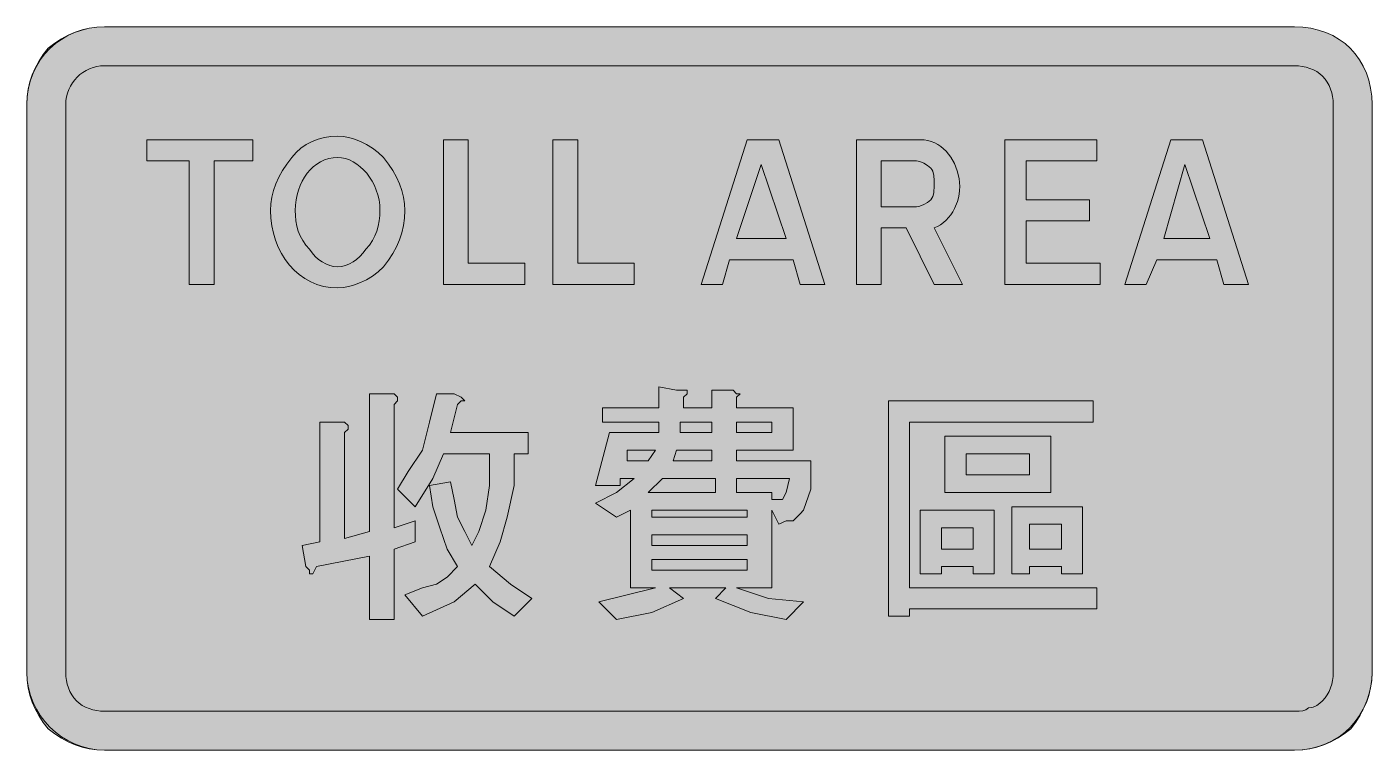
# Model space of a CAD drawing. Header units: metres. Extents: x 55 to 512, y 13 to 259.
import ezdxf

# ---------------------------------------------------------------- set-up
doc = ezdxf.new("R2010")
doc.units = ezdxf.units.M
for name, color, linetype, true_color in [('FILL_BLUE_0000FF', 7, 'Continuous', 0x0000ff), ('FILL_WHITE_FFFFFF', 7, 'Continuous', 0xffffff), ('STROKE_BLUE_0000FF', 7, 'Continuous', 0x0000ff), ('STROKE_WHITE_FFFFFF', 7, 'Continuous', 0xffffff)]:
    doc.layers.add(name, color=color, linetype=linetype, true_color=true_color)

msp = doc.modelspace()

# ---------------------------------------------------------------- hatches: boundary and pattern name
at = {"layer": 'FILL_BLUE_0000FF', "true_color": 0x0000ff}
h = msp.add_hatch(color=7, dxfattribs=at)
h.dxf.hatch_style = 1
h.paths.add_polyline_path([(284.01, 245.52), (485.61, 245.52), (486.96, 245.46), (488.29, 245.29), (489.6, 245.01), (490.86, 244.62), (492.07, 244.11), (493.2, 243.49), (494.26, 242.76), (495.21, 241.92), (496.05, 240.97), (496.78, 239.91), (497.4, 238.78), (497.91, 237.57), (498.3, 236.31), (498.58, 235), (498.75, 233.67), (498.81, 232.32), (498.81, 39.12), (498.75, 37.77), (498.58, 36.44), (498.3, 35.13), (497.91, 33.87), (497.4, 32.66), (496.78, 31.53), (496.05, 30.47), (495.21, 29.52), (494.29, 28.64), (493.26, 27.87), (492, 27.33), (491.26, 27.17), (490.41, 27.12), (489.49, 26.43), (488.46, 26.07), (487.2, 25.94), (485.61, 25.92), (81.21, 25.92), (79.86, 25.98), (78.53, 26.14), (77.22, 26.43), (75.96, 26.82), (74.75, 27.33), (73.62, 27.94), (72.56, 28.68), (71.61, 29.52), (70.77, 30.47), (70.03, 31.53), (69.42, 32.66), (68.91, 33.87), (68.52, 35.13), (68.23, 36.44), (68.07, 37.77), (68.01, 39.12), (68.01, 232.32), (68.08, 233.65), (68.28, 234.95), (68.61, 236.21), (69.06, 237.42), (69.62, 238.57), (70.29, 239.66), (71.05, 240.68), (71.91, 241.62), (72.85, 242.48), (73.87, 243.24), (74.96, 243.91), (76.11, 244.47), (77.32, 244.92), (78.58, 245.25), (79.88, 245.45), (81.21, 245.52), (284.01, 245.52)])
at = {"layer": 'FILL_WHITE_FFFFFF', "true_color": 0xffffff}
h = msp.add_hatch(color=7, dxfattribs=at)
h.dxf.hatch_style = 1
h.paths.add_polyline_path([(284.01, 258.72), (485.61, 258.72), (488.48, 258.59), (491.22, 258.23), (493.84, 257.62), (496.32, 256.79), (498.65, 255.74), (500.82, 254.48), (502.83, 253.02), (504.66, 251.37), (506.31, 249.54), (507.77, 247.53), (509.03, 245.36), (510.08, 243.03), (510.91, 240.55), (511.52, 237.93), (511.88, 235.19), (512.01, 232.32), (512.01, 39.12), (511.9, 36.82), (511.56, 34.43), (511, 31.99), (510.21, 29.52), (509.2, 27.05), (507.96, 24.61), (506.5, 22.22), (504.81, 19.92), (502.56, 18.23), (500.29, 16.77), (498, 15.53), (495.66, 14.52), (493.27, 13.73), (490.8, 13.17), (488.26, 12.83), (485.61, 12.72), (81.21, 12.72), (78.56, 12.83), (76.02, 13.17), (73.55, 13.73), (71.16, 14.52), (68.82, 15.53), (66.53, 16.77), (64.26, 18.23), (62.01, 19.92), (60.32, 22.17), (58.86, 24.44), (57.62, 26.73), (56.61, 29.07), (55.82, 31.46), (55.26, 33.93), (54.92, 36.47), (54.81, 39.12), (54.81, 232.32), (54.92, 234.97), (55.26, 237.51), (55.82, 239.98), (56.61, 242.37), (57.62, 244.71), (58.86, 247), (60.32, 249.27), (62.01, 251.52), (64.26, 253.21), (66.53, 254.67), (68.82, 255.91), (71.16, 256.92), (73.55, 257.71), (76.02, 258.27), (78.56, 258.61), (81.21, 258.72), (284.01, 258.72)])
h = msp.add_hatch(color=7, dxfattribs=at)
h.dxf.hatch_style = 1
h.paths.add_polyline_path([(131.61, 213.12), (118.41, 213.12), (118.41, 171.12), (110.01, 171.12), (110.01, 213.12), (95.61, 213.12), (95.61, 220.32), (131.61, 220.32), (131.61, 213.12)])
h = msp.add_hatch(color=7, dxfattribs=at)
h.dxf.hatch_style = 1
h.paths.add_polyline_path([(164.2, 221.07), (166.19, 220.51), (168.21, 219.72), (170.23, 218.71), (172.22, 217.47), (174.16, 216.01), (176.01, 214.32), (177.7, 212.07), (179.16, 209.82), (180.4, 207.57), (181.41, 205.32), (182.2, 203.07), (182.76, 200.82), (183.1, 198.57), (183.21, 196.32), (183.1, 193.67), (182.76, 191.13), (182.2, 188.66), (181.41, 186.27), (180.4, 183.93), (179.16, 181.64), (177.7, 179.37), (176.01, 177.12), (174.16, 175.43), (172.22, 173.97), (170.23, 172.73), (168.21, 171.72), (166.19, 170.93), (164.2, 170.37), (162.26, 170.03), (160.41, 169.92), (157.98, 170.06), (155.64, 170.46), (153.4, 171.12), (151.28, 172.02), (149.27, 173.14), (147.4, 174.48), (145.65, 176.01), (144.06, 177.72), (142.62, 179.6), (141.34, 181.64), (140.24, 183.82), (139.32, 186.12), (138.58, 188.54), (138.05, 191.05), (137.72, 193.65), (137.61, 196.32), (137.72, 198.57), (138.06, 200.82), (138.62, 203.07), (139.41, 205.32), (140.42, 207.57), (141.66, 209.82), (143.12, 212.07), (144.81, 214.32), (146.27, 216.01), (147.92, 217.47), (149.75, 218.71), (151.71, 219.72), (153.79, 220.51), (155.95, 221.07), (158.16, 221.41), (160.41, 221.52), (162.26, 221.41), (164.2, 221.07)])
h.paths.add_polyline_path([(157.38, 213.94), (155.96, 213.48), (154.62, 212.86), (153.35, 212.08), (152.16, 211.16), (151.06, 210.1), (150.06, 208.92), (149.15, 207.63), (148.35, 206.23), (147.66, 204.75), (147.08, 203.18), (146.62, 201.55), (146.28, 199.85), (146.08, 198.1), (146.01, 196.32), (146.07, 194.52), (146.25, 192.74), (146.58, 190.98), (147.06, 189.27), (147.71, 187.61), (148.54, 186.03), (149.57, 184.52), (150.81, 183.12), (151.76, 181.83), (152.82, 180.66), (153.95, 179.64), (155.16, 178.77), (156.42, 178.07), (157.73, 177.55), (159.06, 177.23), (160.41, 177.12), (161.76, 177.23), (163.09, 177.55), (164.4, 178.07), (165.66, 178.77), (166.87, 179.64), (168, 180.66), (169.06, 181.83), (170.01, 183.12), (171.25, 184.52), (172.28, 186.03), (173.11, 187.61), (173.76, 189.27), (174.24, 190.98), (174.57, 192.74), (174.75, 194.52), (174.81, 196.32), (174.73, 198.1), (174.49, 199.85), (174.1, 201.55), (173.57, 203.18), (172.92, 204.75), (172.15, 206.23), (171.28, 207.63), (170.31, 208.92), (169.26, 210.1), (168.13, 211.16), (166.94, 212.08), (165.7, 212.86), (164.41, 213.48), (163.1, 213.94), (161.76, 214.22), (160.41, 214.32), (158.86, 214.22), (157.38, 213.94)], flags=16)
h = msp.add_hatch(color=7, dxfattribs=at)
h.dxf.hatch_style = 1
h.paths.add_polyline_path([(196.41, 220.32), (204.81, 220.32), (204.81, 178.32), (224.01, 178.32), (224.01, 171.12), (196.41, 171.12), (196.41, 220.32)])
h = msp.add_hatch(color=7, dxfattribs=at)
h.dxf.hatch_style = 1
h.paths.add_polyline_path([(233.61, 220.32), (242.01, 220.32), (242.01, 178.32), (261.21, 178.32), (261.21, 171.12), (233.61, 171.12), (233.61, 220.32)])
h = msp.add_hatch(color=7, dxfattribs=at)
h.dxf.hatch_style = 1
h.paths.add_polyline_path([(326.01, 171.12), (317.61, 171.12), (315.21, 179.52), (293.61, 179.52), (291.21, 171.12), (284.01, 171.12), (299.61, 220.32), (310.41, 220.32), (326.01, 171.12)])
h.paths.add_polyline_path([(296.01, 186.72), (312.81, 186.72), (304.41, 211.92), (296.01, 186.72)], flags=16)
h = msp.add_hatch(color=7, dxfattribs=at)
h.dxf.hatch_style = 1
h.paths.add_polyline_path([(353.61, 190.32), (345.21, 190.32), (345.21, 171.12), (336.81, 171.12), (336.81, 220.32), (358.41, 220.32), (359.73, 220.25), (361, 220.05), (362.2, 219.72), (363.34, 219.27), (364.42, 218.71), (365.43, 218.04), (366.38, 217.28), (367.26, 216.42), (368.07, 215.48), (368.8, 214.46), (370.05, 212.22), (370.99, 209.75), (371.61, 207.12), (371.78, 205.77), (371.84, 204.43), (371.79, 203.1), (371.65, 201.79), (371.4, 200.52), (371.06, 199.27), (370.11, 196.92), (369.51, 195.82), (368.82, 194.79), (368.06, 193.83), (367.22, 192.94), (366.32, 192.14), (365.34, 191.44), (364.31, 190.83), (363.21, 190.32), (372.81, 171.12), (363.21, 171.12), (353.61, 190.32)])
h.paths.add_polyline_path([(358.3, 197.73), (359.61, 198.27), (360.92, 199.04), (362.01, 199.92), (362.41, 200.42), (362.7, 201.01), (363.06, 202.32), (363.21, 204.72), (363.19, 206.5), (363.06, 208.17), (362.7, 209.61), (362.41, 210.22), (362.01, 210.72), (360.92, 211.6), (359.61, 212.37), (358.3, 212.91), (357.21, 213.12), (345.21, 213.12), (345.21, 197.52), (357.21, 197.52), (358.3, 197.73)], flags=16)
h = msp.add_hatch(color=7, dxfattribs=at)
h.dxf.hatch_style = 1
h.paths.add_polyline_path([(387.21, 220.32), (418.41, 220.32), (418.41, 213.12), (394.41, 213.12), (394.41, 199.92), (416.01, 199.92), (416.01, 192.72), (394.41, 192.72), (394.41, 178.32), (419.61, 178.32), (419.61, 171.12), (387.21, 171.12), (387.21, 220.32)])
h = msp.add_hatch(color=7, dxfattribs=at)
h.dxf.hatch_style = 1
h.paths.add_polyline_path([(470.01, 171.12), (461.61, 171.12), (459.21, 179.52), (438.81, 179.52), (435.21, 171.12), (428.01, 171.12), (443.61, 220.32), (454.41, 220.32), (470.01, 171.12)])
h.paths.add_polyline_path([(441.21, 186.72), (456.81, 186.72), (448.41, 211.92), (441.21, 186.72)], flags=16)
h = msp.add_hatch(color=7, dxfattribs=at)
h.dxf.hatch_style = 1
h.paths.add_polyline_path([(154.41, 83.52), (154.41, 124.32), (160.41, 124.32), (162.81, 124.32), (164.01, 123.12), (164.01, 121.92), (162.81, 120.72), (162.81, 84.72), (171.21, 87.12), (171.21, 133.92), (177.21, 133.92), (179.61, 133.92), (180.81, 132.72), (180.81, 131.52), (179.61, 130.32), (179.61, 88.32), (186.81, 90.72), (186.81, 83.52), (179.61, 81.12), (179.61, 57.12), (171.21, 57.12), (171.21, 78.72), (153.21, 75.12), (152.01, 72.72), (150.81, 72.72), (150.81, 73.92), (149.61, 75.12), (148.41, 82.32), (154.41, 83.52)])
h = msp.add_hatch(color=7, dxfattribs=at)
h.dxf.hatch_style = 1
h.paths.add_polyline_path([(184.41, 107.52), (189.21, 114.72), (191.61, 124.32), (194.01, 133.92), (200.01, 133.92), (202.41, 132.72), (203.61, 131.52), (202.41, 131.52), (201.21, 130.32), (198.81, 120.72), (225.21, 120.72), (225.21, 113.52), (220.41, 113.52), (220.41, 102.72), (218.01, 91.92), (215.61, 83.52), (212.01, 75.12), (219.21, 69.12), (226.41, 64.32), (220.41, 58.32), (213.21, 63.12), (207.21, 69.12), (200.01, 63.12), (189.21, 58.32), (183.21, 65.52), (189.21, 67.92), (194.01, 69.12), (197.61, 71.52), (201.21, 75.12), (197.61, 81.12), (195.21, 88.32), (192.81, 95.52), (191.61, 102.72), (198.81, 103.92), (200.01, 97.92), (201.21, 91.92), (203.61, 87.12), (206.01, 82.32), (208.41, 87.12), (210.81, 94.32), (212.01, 102.72), (212.01, 113.52), (196.41, 113.52), (192.81, 105.12), (186.81, 95.52), (180.81, 101.52), (184.41, 107.52)])
h = msp.add_hatch(color=7, dxfattribs=at)
h.dxf.hatch_style = 1
h.paths.add_polyline_path([(287.61, 135.12), (294.81, 135.12), (296.01, 133.92), (297.21, 133.92), (296.01, 132.72), (296.01, 129.12), (315.21, 129.12), (315.21, 114.72), (296.01, 114.72), (296.01, 111.12), (321.21, 111.12), (321.21, 101.52), (318.81, 94.32), (317.61, 93.12), (315.21, 90.72), (312.81, 90.72), (310.41, 89.52), (308.01, 94.32), (308.01, 67.92), (296.01, 67.92), (306.81, 64.32), (318.81, 63.12), (312.81, 57.12), (300.81, 59.52), (288.81, 64.32), (292.41, 67.92), (273.21, 67.92), (278.01, 64.32), (267.21, 59.52), (255.21, 57.12), (249.21, 63.12), (268.41, 67.92), (260.01, 67.92), (260.01, 94.32), (255.21, 91.92), (248.01, 96.72), (255.21, 100.32), (261.21, 105.12), (256.41, 105.12), (256.41, 102.72), (248.01, 102.72), (252.81, 120.72), (269.61, 120.72), (269.61, 124.32), (250.41, 124.32), (250.41, 129.12), (269.61, 129.12), (269.61, 136.32), (275.61, 135.12), (278.01, 135.12), (279.21, 135.12), (279.21, 133.92), (278.01, 132.72), (278.01, 129.12), (287.61, 129.12), (287.61, 135.12)])
h.paths.add_polyline_path([(258.81, 114.72), (258.81, 111.12), (266.01, 111.12), (268.41, 114.72), (258.81, 114.72)], flags=16)
h.paths.add_polyline_path([(287.61, 120.72), (287.61, 124.32), (276.81, 124.32), (276.81, 120.72), (287.61, 120.72)], flags=16)
h.paths.add_polyline_path([(287.61, 111.12), (287.61, 114.72), (275.61, 114.72), (274.41, 111.12), (287.61, 111.12)], flags=16)
h.paths.add_polyline_path([(296.01, 124.32), (296.01, 120.72), (308.01, 120.72), (308.01, 124.32), (296.01, 124.32)], flags=16)
h.paths.add_polyline_path([(299.61, 94.32), (267.21, 94.32), (267.21, 91.92), (299.61, 91.92), (299.61, 94.32)], flags=16)
h.paths.add_polyline_path([(288.81, 105.12), (270.81, 105.12), (266.01, 100.32), (288.81, 100.32), (288.81, 105.12)], flags=16)
h.paths.add_polyline_path([(311.61, 97.92), (312.81, 100.32), (314.01, 105.12), (296.01, 105.12), (296.01, 100.32), (308.01, 100.32), (308.01, 97.92), (310.41, 97.92), (311.61, 97.92)], flags=16)
h.paths.add_polyline_path([(267.21, 85.92), (267.21, 82.32), (299.61, 82.32), (299.61, 85.92), (267.21, 85.92)], flags=16)
h.paths.add_polyline_path([(299.61, 77.52), (267.21, 77.52), (267.21, 73.92), (299.61, 73.92), (299.61, 77.52)], flags=16)
h = msp.add_hatch(color=7, dxfattribs=at)
h.dxf.hatch_style = 1
h.paths.add_polyline_path([(417.21, 131.52), (417.21, 124.32), (354.81, 124.32), (354.81, 67.92), (418.41, 67.92), (418.41, 60.72), (354.81, 60.72), (354.81, 58.32), (347.61, 58.32), (347.61, 131.52), (417.21, 131.52)])
h = msp.add_hatch(color=7, dxfattribs=at)
h.dxf.hatch_style = 1
h.paths.add_polyline_path([(402.81, 100.32), (366.81, 100.32), (366.81, 119.52), (402.81, 119.52), (402.81, 100.32)])
h.paths.add_polyline_path([(395.61, 113.52), (374.01, 113.52), (374.01, 106.32), (395.61, 106.32), (395.61, 113.52)], flags=16)
h = msp.add_hatch(color=7, dxfattribs=at)
h.dxf.hatch_style = 1
h.paths.add_polyline_path([(383.61, 72.72), (376.41, 72.72), (376.41, 75.12), (365.61, 75.12), (365.61, 72.72), (358.41, 72.72), (358.41, 94.32), (383.61, 94.32), (383.61, 72.72)])
h.paths.add_polyline_path([(376.41, 88.32), (365.61, 88.32), (365.61, 81.12), (376.41, 81.12), (376.41, 88.32)], flags=16)
h = msp.add_hatch(color=7, dxfattribs=at)
h.dxf.hatch_style = 1
h.paths.add_polyline_path([(413.61, 72.72), (406.41, 72.72), (406.41, 75.12), (395.61, 75.12), (395.61, 72.72), (389.61, 72.72), (389.61, 95.52), (413.61, 95.52), (413.61, 72.72)])
h.paths.add_polyline_path([(406.41, 89.52), (395.61, 89.52), (395.61, 81.12), (406.41, 81.12), (406.41, 89.52)], flags=16)

# ---------------------------------------------------------------- linework, layer by layer
at = {"layer": 'FILL_BLUE_0000FF', "lineweight": 0, "true_color": 0x0000ff}
msp.add_lwpolyline([(284.01, 245.52), (485.61, 245.52), (486.96, 245.46), (488.29, 245.29), (489.6, 245.01), (490.86, 244.62), (492.07, 244.11), (493.2, 243.49), (494.26, 242.76), (495.21, 241.92), (496.05, 240.97), (496.78, 239.91), (497.4, 238.78), (497.91, 237.57), (498.3, 236.31), (498.58, 235), (498.75, 233.67), (498.81, 232.32), (498.81, 39.12), (498.75, 37.77), (498.58, 36.44), (498.3, 35.13), (497.91, 33.87), (497.4, 32.66), (496.78, 31.53), (496.05, 30.47), (495.21, 29.52), (494.29, 28.64), (493.26, 27.87), (492, 27.33), (491.26, 27.17), (490.41, 27.12), (489.49, 26.43), (488.46, 26.07), (487.2, 25.94), (485.61, 25.92), (81.21, 25.92), (79.86, 25.98), (78.53, 26.14), (77.22, 26.43), (75.96, 26.82), (74.75, 27.33), (73.62, 27.94), (72.56, 28.68), (71.61, 29.52), (70.77, 30.47), (70.03, 31.53), (69.42, 32.66), (68.91, 33.87), (68.52, 35.13), (68.23, 36.44), (68.07, 37.77), (68.01, 39.12), (68.01, 232.32), (68.08, 233.65), (68.28, 234.95), (68.61, 236.21), (69.06, 237.42), (69.62, 238.57), (70.29, 239.66), (71.05, 240.68), (71.91, 241.62), (72.85, 242.48), (73.87, 243.24), (74.96, 243.91), (76.11, 244.47), (77.32, 244.92), (78.58, 245.25), (79.88, 245.45), (81.21, 245.52)], close=True, dxfattribs=at)
at = {"layer": 'FILL_WHITE_FFFFFF', "lineweight": 0, "true_color": 0xffffff}
for points in [[(284.01, 258.72), (485.61, 258.72), (488.48, 258.59), (491.22, 258.23), (493.84, 257.62), (496.32, 256.79), (498.65, 255.74), (500.82, 254.48), (502.83, 253.02), (504.66, 251.37), (506.31, 249.54), (507.77, 247.53), (509.03, 245.36), (510.08, 243.03), (510.91, 240.55), (511.52, 237.93), (511.88, 235.19), (512.01, 232.32), (512.01, 39.12), (511.9, 36.82), (511.56, 34.43), (511, 31.99), (510.21, 29.52), (509.2, 27.05), (507.96, 24.61), (506.5, 22.22), (504.81, 19.92), (502.56, 18.23), (500.29, 16.77), (498, 15.53), (495.66, 14.52), (493.27, 13.73), (490.8, 13.17), (488.26, 12.83), (485.61, 12.72), (81.21, 12.72), (78.56, 12.83), (76.02, 13.17), (73.55, 13.73), (71.16, 14.52), (68.82, 15.53), (66.53, 16.77), (64.26, 18.23), (62.01, 19.92), (60.32, 22.17), (58.86, 24.44), (57.62, 26.73), (56.61, 29.07), (55.82, 31.46), (55.26, 33.93), (54.92, 36.47), (54.81, 39.12), (54.81, 232.32), (54.92, 234.97), (55.26, 237.51), (55.82, 239.98), (56.61, 242.37), (57.62, 244.71), (58.86, 247), (60.32, 249.27), (62.01, 251.52), (64.26, 253.21), (66.53, 254.67), (68.82, 255.91), (71.16, 256.92), (73.55, 257.71), (76.02, 258.27), (78.56, 258.61), (81.21, 258.72)], [(131.61, 213.12), (118.41, 213.12), (118.41, 171.12), (110.01, 171.12), (110.01, 213.12), (95.61, 213.12), (95.61, 220.32), (131.61, 220.32)], [(164.2, 221.07), (166.19, 220.51), (168.21, 219.72), (170.23, 218.71), (172.22, 217.47), (174.16, 216.01), (176.01, 214.32), (177.7, 212.07), (179.16, 209.82), (180.4, 207.57), (181.41, 205.32), (182.2, 203.07), (182.76, 200.82), (183.1, 198.57), (183.21, 196.32), (183.1, 193.67), (182.76, 191.13), (182.2, 188.66), (181.41, 186.27), (180.4, 183.93), (179.16, 181.64), (177.7, 179.37), (176.01, 177.12), (174.16, 175.43), (172.22, 173.97), (170.23, 172.73), (168.21, 171.72), (166.19, 170.93), (164.2, 170.37), (162.26, 170.03), (160.41, 169.92), (157.98, 170.06), (155.64, 170.46), (153.4, 171.12), (151.28, 172.02), (149.27, 173.14), (147.4, 174.48), (145.65, 176.01), (144.06, 177.72), (142.62, 179.6), (141.34, 181.64), (140.24, 183.82), (139.32, 186.12), (138.58, 188.54), (138.05, 191.05), (137.72, 193.65), (137.61, 196.32), (137.72, 198.57), (138.06, 200.82), (138.62, 203.07), (139.41, 205.32), (140.42, 207.57), (141.66, 209.82), (143.12, 212.07), (144.81, 214.32), (146.27, 216.01), (147.92, 217.47), (149.75, 218.71), (151.71, 219.72), (153.79, 220.51), (155.95, 221.07), (158.16, 221.41), (160.41, 221.52), (162.26, 221.41)], [(196.41, 220.32), (204.81, 220.32), (204.81, 178.32), (224.01, 178.32), (224.01, 171.12), (196.41, 171.12)], [(233.61, 220.32), (242.01, 220.32), (242.01, 178.32), (261.21, 178.32), (261.21, 171.12), (233.61, 171.12)], [(326.01, 171.12), (317.61, 171.12), (315.21, 179.52), (293.61, 179.52), (291.21, 171.12), (284.01, 171.12), (299.61, 220.32), (310.41, 220.32)], [(353.61, 190.32), (345.21, 190.32), (345.21, 171.12), (336.81, 171.12), (336.81, 220.32), (358.41, 220.32), (359.73, 220.25), (361, 220.05), (362.2, 219.72), (363.34, 219.27), (364.42, 218.71), (365.43, 218.04), (366.38, 217.28), (367.26, 216.42), (368.07, 215.48), (368.8, 214.46), (370.05, 212.22), (370.99, 209.75), (371.61, 207.12), (371.78, 205.77), (371.84, 204.43), (371.79, 203.1), (371.65, 201.79), (371.4, 200.52), (371.06, 199.27), (370.11, 196.92), (369.51, 195.82), (368.82, 194.79), (368.06, 193.83), (367.22, 192.94), (366.32, 192.14), (365.34, 191.44), (364.31, 190.83), (363.21, 190.32), (372.81, 171.12), (363.21, 171.12)], [(387.21, 220.32), (418.41, 220.32), (418.41, 213.12), (394.41, 213.12), (394.41, 199.92), (416.01, 199.92), (416.01, 192.72), (394.41, 192.72), (394.41, 178.32), (419.61, 178.32), (419.61, 171.12), (387.21, 171.12)], [(470.01, 171.12), (461.61, 171.12), (459.21, 179.52), (438.81, 179.52), (435.21, 171.12), (428.01, 171.12), (443.61, 220.32), (454.41, 220.32)], [(157.38, 213.94), (155.96, 213.48), (154.62, 212.86), (153.35, 212.08), (152.16, 211.16), (151.06, 210.1), (150.06, 208.92), (149.15, 207.63), (148.35, 206.23), (147.66, 204.75), (147.08, 203.18), (146.62, 201.55), (146.28, 199.85), (146.08, 198.1), (146.01, 196.32), (146.07, 194.52), (146.25, 192.74), (146.58, 190.98), (147.06, 189.27), (147.71, 187.61), (148.54, 186.03), (149.57, 184.52), (150.81, 183.12), (151.76, 181.83), (152.82, 180.66), (153.95, 179.64), (155.16, 178.77), (156.42, 178.07), (157.73, 177.55), (159.06, 177.23), (160.41, 177.12), (161.76, 177.23), (163.09, 177.55), (164.4, 178.07), (165.66, 178.77), (166.87, 179.64), (168, 180.66), (169.06, 181.83), (170.01, 183.12), (171.25, 184.52), (172.28, 186.03), (173.11, 187.61), (173.76, 189.27), (174.24, 190.98), (174.57, 192.74), (174.75, 194.52), (174.81, 196.32), (174.73, 198.1), (174.49, 199.85), (174.1, 201.55), (173.57, 203.18), (172.92, 204.75), (172.15, 206.23), (171.28, 207.63), (170.31, 208.92), (169.26, 210.1), (168.13, 211.16), (166.94, 212.08), (165.7, 212.86), (164.41, 213.48), (163.1, 213.94), (161.76, 214.22), (160.41, 214.32), (158.86, 214.22)], [(296.01, 186.72), (312.81, 186.72), (304.41, 211.92)], [(358.3, 197.73), (359.61, 198.27), (360.92, 199.04), (362.01, 199.92), (362.41, 200.42), (362.7, 201.01), (363.06, 202.32), (363.21, 204.72), (363.19, 206.5), (363.06, 208.17), (362.7, 209.61), (362.41, 210.22), (362.01, 210.72), (360.92, 211.6), (359.61, 212.37), (358.3, 212.91), (357.21, 213.12), (345.21, 213.12), (345.21, 197.52), (357.21, 197.52)], [(441.21, 186.72), (456.81, 186.72), (448.41, 211.92)], [(154.41, 83.52), (154.41, 124.32), (160.41, 124.32), (162.81, 124.32), (164.01, 123.12), (164.01, 121.92), (162.81, 120.72), (162.81, 84.72), (171.21, 87.12), (171.21, 133.92), (177.21, 133.92), (179.61, 133.92), (180.81, 132.72), (180.81, 131.52), (179.61, 130.32), (179.61, 88.32), (186.81, 90.72), (186.81, 83.52), (179.61, 81.12), (179.61, 57.12), (171.21, 57.12), (171.21, 78.72), (153.21, 75.12), (152.01, 72.72), (150.81, 72.72), (150.81, 73.92), (149.61, 75.12), (148.41, 82.32)], [(184.41, 107.52), (189.21, 114.72), (191.61, 124.32), (194.01, 133.92), (200.01, 133.92), (202.41, 132.72), (203.61, 131.52), (202.41, 131.52), (201.21, 130.32), (198.81, 120.72), (225.21, 120.72), (225.21, 113.52), (220.41, 113.52), (220.41, 102.72), (218.01, 91.92), (215.61, 83.52), (212.01, 75.12), (219.21, 69.12), (226.41, 64.32), (220.41, 58.32), (213.21, 63.12), (207.21, 69.12), (200.01, 63.12), (189.21, 58.32), (183.21, 65.52), (189.21, 67.92), (194.01, 69.12), (197.61, 71.52), (201.21, 75.12), (197.61, 81.12), (195.21, 88.32), (192.81, 95.52), (191.61, 102.72), (198.81, 103.92), (200.01, 97.92), (201.21, 91.92), (203.61, 87.12), (206.01, 82.32), (208.41, 87.12), (210.81, 94.32), (212.01, 102.72), (212.01, 113.52), (196.41, 113.52), (192.81, 105.12), (186.81, 95.52), (180.81, 101.52)], [(287.61, 135.12), (294.81, 135.12), (296.01, 133.92), (297.21, 133.92), (296.01, 132.72), (296.01, 129.12), (315.21, 129.12), (315.21, 114.72), (296.01, 114.72), (296.01, 111.12), (321.21, 111.12), (321.21, 101.52), (318.81, 94.32), (317.61, 93.12), (315.21, 90.72), (312.81, 90.72), (310.41, 89.52), (308.01, 94.32), (308.01, 67.92), (296.01, 67.92), (306.81, 64.32), (318.81, 63.12), (312.81, 57.12), (300.81, 59.52), (288.81, 64.32), (292.41, 67.92), (273.21, 67.92), (278.01, 64.32), (267.21, 59.52), (255.21, 57.12), (249.21, 63.12), (268.41, 67.92), (260.01, 67.92), (260.01, 94.32), (255.21, 91.92), (248.01, 96.72), (255.21, 100.32), (261.21, 105.12), (256.41, 105.12), (256.41, 102.72), (248.01, 102.72), (252.81, 120.72), (269.61, 120.72), (269.61, 124.32), (250.41, 124.32), (250.41, 129.12), (269.61, 129.12), (269.61, 136.32), (275.61, 135.12), (278.01, 135.12), (279.21, 135.12), (279.21, 133.92), (278.01, 132.72), (278.01, 129.12), (287.61, 129.12)], [(417.21, 131.52), (417.21, 124.32), (354.81, 124.32), (354.81, 67.92), (418.41, 67.92), (418.41, 60.72), (354.81, 60.72), (354.81, 58.32), (347.61, 58.32), (347.61, 131.52)], [(287.61, 120.72), (287.61, 124.32), (276.81, 124.32), (276.81, 120.72)], [(296.01, 124.32), (296.01, 120.72), (308.01, 120.72), (308.01, 124.32)], [(402.81, 100.32), (366.81, 100.32), (366.81, 119.52), (402.81, 119.52)], [(258.81, 114.72), (258.81, 111.12), (266.01, 111.12), (268.41, 114.72)], [(287.61, 111.12), (287.61, 114.72), (275.61, 114.72), (274.41, 111.12)], [(395.61, 113.52), (374.01, 113.52), (374.01, 106.32), (395.61, 106.32)], [(288.81, 105.12), (270.81, 105.12), (266.01, 100.32), (288.81, 100.32)], [(311.61, 97.92), (312.81, 100.32), (314.01, 105.12), (296.01, 105.12), (296.01, 100.32), (308.01, 100.32), (308.01, 97.92), (310.41, 97.92)], [(299.61, 94.32), (267.21, 94.32), (267.21, 91.92), (299.61, 91.92)], [(383.61, 72.72), (376.41, 72.72), (376.41, 75.12), (365.61, 75.12), (365.61, 72.72), (358.41, 72.72), (358.41, 94.32), (383.61, 94.32)], [(413.61, 72.72), (406.41, 72.72), (406.41, 75.12), (395.61, 75.12), (395.61, 72.72), (389.61, 72.72), (389.61, 95.52), (413.61, 95.52)], [(376.41, 88.32), (365.61, 88.32), (365.61, 81.12), (376.41, 81.12)], [(406.41, 89.52), (395.61, 89.52), (395.61, 81.12), (406.41, 81.12)], [(267.21, 85.92), (267.21, 82.32), (299.61, 82.32), (299.61, 85.92)], [(299.61, 77.52), (267.21, 77.52), (267.21, 73.92), (299.61, 73.92)]]:
    msp.add_lwpolyline(points, close=True, dxfattribs=at)
at = {"layer": 'STROKE_BLUE_0000FF', "lineweight": 0, "true_color": 0x0000ff}
msp.add_lwpolyline([(81.21, 258.72), (78.54, 258.59), (75.94, 258.23), (73.43, 257.62), (71.01, 256.79), (68.71, 255.74), (66.53, 254.48), (64.49, 253.02), (62.61, 251.37), (60.9, 249.54), (59.37, 247.53), (58.03, 245.36), (56.91, 243.03), (56.01, 240.55), (55.35, 237.93), (54.95, 235.19), (54.81, 232.32), (54.81, 39.12), (54.95, 36.45), (55.35, 33.85), (56.01, 31.34), (56.91, 28.92), (58.03, 26.62), (59.37, 24.44), (60.9, 22.4), (62.61, 20.52), (64.49, 18.81), (66.53, 17.28), (68.71, 15.94), (71.01, 14.82), (73.43, 13.92), (75.94, 13.26), (78.54, 12.86), (81.21, 12.72), (485.61, 12.72), (488.48, 12.86), (491.22, 13.26), (493.84, 13.92), (496.32, 14.82), (498.65, 15.94), (500.82, 17.28), (502.83, 18.81), (504.66, 20.52), (506.31, 22.4), (507.77, 24.44), (509.03, 26.62), (510.08, 28.92), (510.91, 31.34), (511.52, 33.85), (511.88, 36.45), (512.01, 39.12), (512.01, 232.32), (511.88, 235.19), (511.52, 237.93), (510.91, 240.55), (510.08, 243.03), (509.03, 245.36), (507.77, 247.53), (506.31, 249.54), (504.66, 251.37), (502.83, 253.02), (500.82, 254.48), (498.65, 255.74), (496.32, 256.79), (493.84, 257.62), (491.22, 258.23), (488.48, 258.59), (485.61, 258.72), (284.01, 258.72), (81.21, 258.72)], dxfattribs=at)
at = {"layer": 'STROKE_WHITE_FFFFFF', "lineweight": 0, "true_color": 0xffffff}
msp.add_lwpolyline([(370.61, 170.96), (370.61, 170.96)], dxfattribs=at)

doc.saveas('drawing.dxf')
